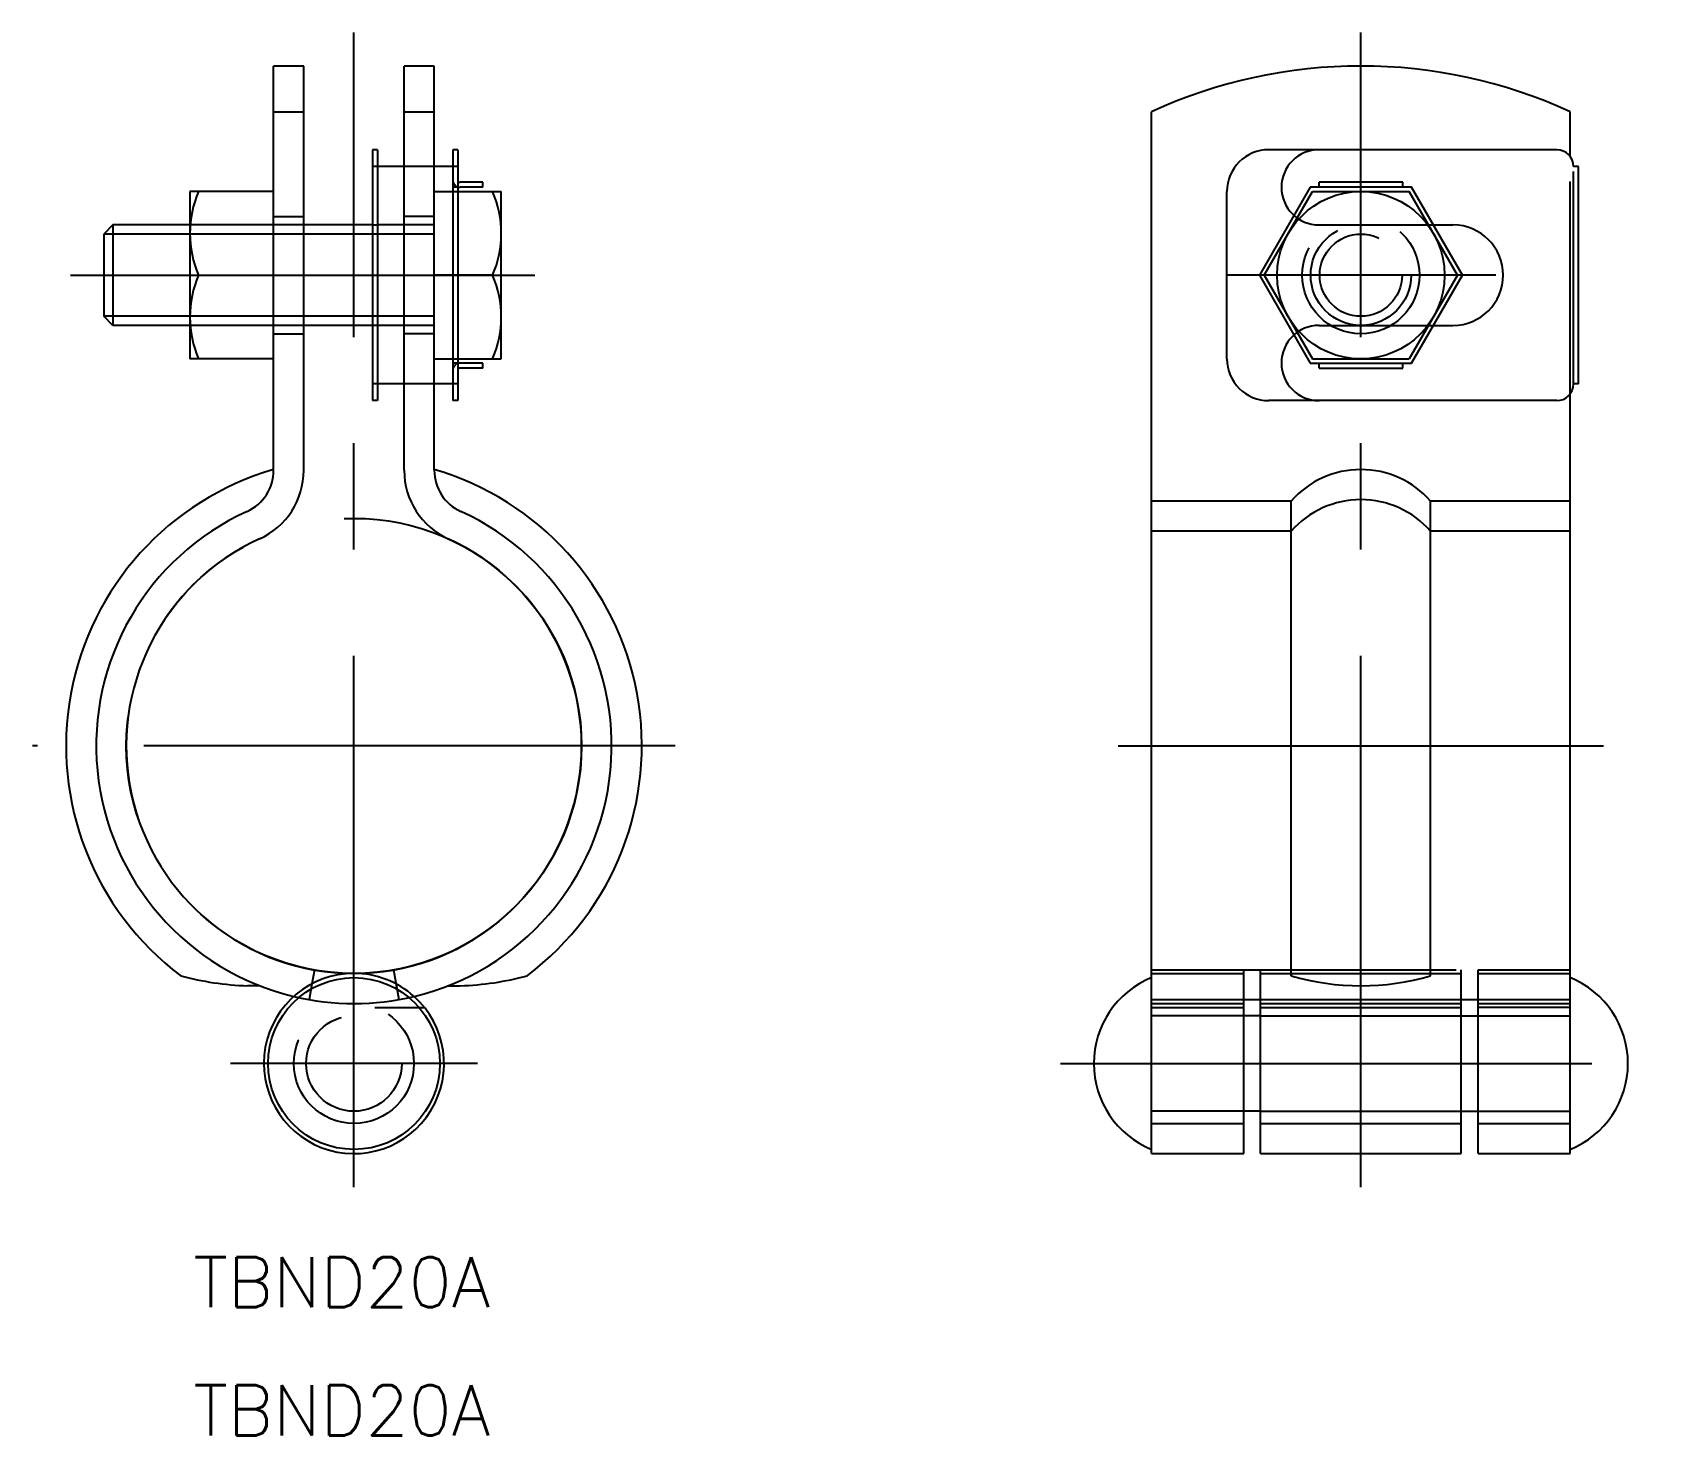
# Model space of a CAD drawing. Extents: x -19.2 to 78.1, y -41.2 to 42.6.
import ezdxf

# ---------------------------------------------------------------- set-up
doc = ezdxf.new("R2010")
doc.units = 0
for name, pattern in [('CENTER', [50.8, 31.75, -6.35, 6.35, -6.35]), ('DASHED', [19.05, 12.7, -6.35]), ('PHANTOM', [63.5, 31.75, -6.35, 6.35, -6.35, 6.35, -6.35])]:
    doc.linetypes.add(name, pattern=pattern)
doc.layers.get('0').update_dxf_attribs({"linetype": 'CONTINUOUS'})
doc.layers.add('CENTER', color=1, linetype='CENTER')
doc.styles.get("Standard").update_dxf_attribs({"font": 'txt.shx', "height": 3, "bigfont": 'bigfont.shx'})

msp = doc.modelspace()

# ---------------------------------------------------------------- linework, layer by layer
at = {"color": 7, "linetype": 'CONTINUOUS'}
for p, q in [((-4.8, 16.473), (-4.8, 40.633)), ((-3, 40.633), (-4.8, 40.633)), ((-3, 16.473), (-3, 40.633)), ((3, 16.473), (3, 40.633)), ((4.8, 40.633), (3, 40.633)), ((4.8, 16.473), (4.8, 40.633)), ((-4.8, 37.905), (-3, 37.905)), ((3, 37.905), (4.8, 37.905)), ((47.661, -24.367), (47.661, 37.905)), ((72.661, 35.233), (72.661, 37.905)), ((1.1, 35.633), (1.1, 31.133)), ((1.4, 35.633), (1.1, 35.633)), ((1.4, 35.633), (1.4, 31.133)), ((5.9, 35.633), (5.9, 20.633)), ((6.2, 35.633), (5.9, 35.633)), ((6.2, 35.633), (6.2, 20.633)), ((71.861, 35.633), (54.661, 35.633)), ((3, 34.633), (1.4, 34.633)), ((5.9, 34.633), (4.8, 34.633)), ((73.161, 34.633), (72.861, 34.633)), ((73.161, 21.633), (73.161, 34.633)), ((-9.8, 33.133), (-9.8, 23.133)), ((-4.8, 33.133), (-9.8, 33.133)), ((4.8, 33.133), (5.9, 33.133)), ((6.2, 33.133), (8.8, 33.133)), ((7.7, 33.683), (6.35, 33.683)), ((7.7, 33.383), (6.35, 33.383)), ((7.7, 33.383), (7.7, 33.683)), ((8.8, 23.133), (8.8, 33.133)), ((52.161, 23.133), (52.161, 33.133)), ((57.13, 33.383), (54.099, 28.133)), ((54.388, 28.133), (57.275, 33.133)), ((63.193, 33.383), (57.13, 33.383)), ((57.275, 33.133), (63.048, 33.133)), ((62.661, 33.683), (57.661, 33.683)), ((57.661, 33.383), (57.661, 33.683)), ((62.661, 33.383), (62.661, 33.683)), ((65.935, 28.133), (63.048, 33.133)), ((66.224, 28.133), (63.193, 33.383)), ((-14.396, 31.133), (-14.938, 30.591)), ((-14.938, 30.591), (-14.938, 25.674)), ((-9.8, 31.133), (-14.396, 31.133)), ((-14.396, 31.133), (-14.396, 25.133)), ((1.1, 31.133), (-3, 31.133)), ((1.1, 31.133), (1.4, 31.133)), ((3, 31.133), (1.4, 31.133)), ((-9.287, 28.133), (-4.8, 28.133)), ((5.9, 28.133), (4.8, 28.133)), ((8.287, 28.133), (6.2, 28.133)), ((54.099, 28.133), (57.13, 22.883)), ((54.388, 28.133), (57.275, 23.133)), ((65.935, 28.133), (63.048, 23.133)), ((63.193, 22.883), (66.224, 28.133)), ((-14.396, 25.133), (-14.938, 25.674)), ((-9.8, 25.133), (-14.396, 25.133)), ((1.1, 25.133), (-3, 25.133)), ((1.1, 25.133), (1.1, 20.633)), ((1.4, 25.133), (1.1, 25.133)), ((1.4, 25.133), (1.4, 20.633)), ((3, 25.133), (1.4, 25.133)), ((-4.8, 23.133), (-9.8, 23.133)), ((4.8, 23.133), (5.9, 23.133)), ((6.2, 23.133), (8.8, 23.133)), ((7.7, 22.883), (6.35, 22.883)), ((7.7, 22.583), (6.35, 22.583)), ((7.7, 22.583), (7.7, 22.883)), ((57.13, 22.883), (63.193, 22.883)), ((57.275, 23.133), (63.048, 23.133)), ((57.661, 22.583), (57.661, 22.883)), ((57.661, 22.583), (62.661, 22.583)), ((62.661, 22.583), (62.661, 22.883)), ((3, 21.633), (1.4, 21.633)), ((5.9, 21.633), (4.8, 21.633)), ((73.161, 21.633), (72.861, 21.633)), ((1.4, 20.633), (1.1, 20.633)), ((6.2, 20.633), (5.9, 20.633)), ((71.861, 20.633), (54.661, 20.633)), ((72.661, -24.367), (72.661, 21.033)), ((55.995, 14.633), (47.661, 14.633)), ((55.995, -13.737), (55.995, 14.633)), ((64.328, -13.737), (64.328, 14.633)), ((72.661, 14.633), (64.328, 14.633)), ((-2.362, -13.393), (-2.507, -14.219)), ((-5.619, -14.338), (-6.354, -14.338)), ((5.619, -14.338), (6.354, -14.338)), ((53.161, -15.166), (67.161, -15.166)), ((53.161, -24.367), (53.161, -15.166)), ((54.161, -24.367), (54.161, -15.166)), ((66.161, -24.367), (66.161, -15.166)), ((67.161, -24.367), (67.161, -15.166)), ((3.886, -15.629), (4.211, -15.629)), ((47.661, -15.629), (53.161, -15.629)), ((54.161, -16.129), (53.161, -16.129)), ((66.161, -16.129), (67.161, -16.129)), ((72.661, -15.629), (67.161, -15.629)), ((54.161, -21.839), (53.161, -21.839)), ((66.161, -21.839), (67.161, -21.839)), ((47.661, -24.367), (53.161, -24.367)), ((54.161, -24.367), (66.161, -24.367)), ((67.161, -24.367), (72.661, -24.367))]:
    msp.add_line(p, q, dxfattribs=at)
at = {"color": 3, "linetype": 'DASHED'}
for p, q in [((72.661, 21.033), (72.661, 35.233)), ((1.4, 34.633), (1.1, 34.633)), ((4.8, 34.633), (3, 34.633)), ((6.2, 34.633), (5.9, 34.633)), ((72.861, 21.633), (72.861, 34.633)), ((6.2, 33.383), (5.9, 33.383)), ((5.9, 33.133), (6.2, 33.133)), ((-4.8, 31.633), (-3, 31.633)), ((4.8, 31.633), (3, 31.633)), ((-3, 31.133), (-9.8, 31.133)), ((-3, 30.591), (-9.8, 30.591)), ((1.1, 31.133), (1.1, 25.133)), ((1.4, 31.133), (1.4, 25.133)), ((4.8, 31.133), (3, 31.133)), ((4.8, 30.591), (3, 30.591)), ((57.661, 31.133), (65.661, 31.133)), ((6.2, 28.133), (5.9, 28.133)), ((6.2, 28.133), (5.9, 28.133)), ((-3, 25.674), (-9.8, 25.674)), ((4.8, 25.674), (3, 25.674)), ((-3, 25.133), (-9.8, 25.133)), ((-4.8, 24.633), (-3, 24.633)), ((4.8, 25.133), (3, 25.133)), ((4.8, 24.633), (3, 24.633)), ((57.661, 25.133), (65.661, 25.133)), ((5.9, 23.133), (6.2, 23.133)), ((6.2, 22.883), (5.9, 22.883)), ((1.4, 21.633), (1.1, 21.633)), ((4.8, 21.633), (3, 21.633)), ((6.2, 21.633), (5.9, 21.633)), ((55.995, 12.833), (47.661, 12.833)), ((72.661, 12.833), (64.328, 12.833)), ((2.362, -13.393), (2.674, -15.166)), ((47.661, -13.393), (53.161, -13.393)), ((47.661, -13.6), (53.161, -13.6)), ((53.161, -13.393), (67.161, -13.393)), ((53.161, -15.166), (53.161, -13.393)), ((54.161, -15.166), (54.161, -13.393)), ((54.161, -13.6), (66.161, -13.6)), ((66.161, -15.166), (66.161, -13.393)), ((67.161, -15.166), (67.161, -13.393)), ((67.161, -13.393), (72.661, -13.393)), ((67.161, -13.6), (72.661, -13.6)), ((-2.507, -14.219), (-2.674, -15.166)), ((47.661, -15.166), (53.161, -15.166)), ((47.661, -15.4), (53.161, -15.4)), ((54.161, -15.4), (66.161, -15.4)), ((67.161, -15.166), (72.661, -15.166)), ((67.161, -15.4), (72.661, -15.4)), ((1.258, -15.629), (3.886, -15.629)), ((53.161, -16.129), (47.661, -16.129)), ((54.161, -15.629), (66.161, -15.629)), ((54.161, -16.129), (66.161, -16.129)), ((67.161, -16.129), (72.661, -16.129)), ((53.161, -21.839), (47.661, -21.839)), ((54.161, -21.839), (66.161, -21.839)), ((67.161, -21.839), (72.661, -21.839)), ((47.661, -22.567), (53.161, -22.567)), ((54.161, -22.567), (66.161, -22.567)), ((67.161, -22.567), (72.661, -22.567))]:
    msp.add_line(p, q, dxfattribs=at)
at = {"color": 3, "linetype": 'CONTINUOUS'}
for p, q in [((-9.8, 30.591), (-14.938, 30.591)), ((3, 30.591), (-3, 30.591)), ((-9.8, 25.674), (-14.938, 25.674)), ((3, 25.674), (-3, 25.674))]:
    msp.add_line(p, q, dxfattribs=at)
at = {"color": 7, "linetype": 'CONTINUOUS'}
for centre, radius in [((60.161, 28.133), 5), ((0, -18.984), 5.134)]:
    msp.add_circle(centre, radius, dxfattribs=at)
at = {"color": 3, "linetype": 'DASHED'}
for centre, radius in [((60.161, 28.133), 3.5), ((60.161, 28.133), 3), ((60.161, 28.133), 2.458), ((0, -18.984), 3.584), ((0, -18.984), 2.855)]:
    msp.add_circle(centre, radius, dxfattribs=at)
at = {"color": 3, "linetype": 'PHANTOM'}
msp.add_circle((0, 0), 13.6, dxfattribs=at)
at = {"color": 7, "linetype": 'CONTINUOUS'}
for centre, radius, start, end in [((60.161, 10.633), 30, 65.37568, 114.62432), ((54.661, 33.133), 2.5, 90, 180), ((71.861, 34.633), 1, 0, 90), ((-3.45, 30.633), 6.35, 156.81504, 203.18496), ((6.35, 33.833), 0.15, 180, 270), ((6.35, 33.833), 0.45, 250.52878, 270), ((2.45, 30.633), 6.35, 336.81504, 23.18496), ((-3.45, 25.633), 6.35, 156.81504, 203.18496), ((2.45, 25.633), 6.35, 336.81504, 23.18496), ((6.35, 22.433), 0.45, 90, 109.47122), ((6.35, 22.433), 0.15, 90, 180), ((54.661, 23.133), 2.5, 180, 270), ((71.861, 21.633), 1, 270, 0), ((0, 0), 17.2, 106.20469, 233), ((-7.5, 16.473), 2.7, 294.47931, 360), ((-7.5, 16.473), 4.5, 294.47931, 0), ((7.5, 16.473), 4.5, 180, 245.52069), ((0, 0), 17.2, 307, 73.79531), ((7.5, 16.473), 2.7, 180, 245.52069), ((60.161, 10.967), 5.55, 41.34291, 138.65709), ((0, 0), 15.4, 114.47931, 256.50599), ((0, 0), 15.4, 283.49401, 65.52069), ((0, 0), 13.6, 114.47931, 65.52069), ((0, -18.984), 5.384, 90, 48.12625), ((-5.724, 3.424), 17.774, 254.90972, 267.96926), ((5.724, 3.424), 17.774, 272.03074, 285.09028), ((49.745, -18.984), 5.54, 112.09481, 247.90519), ((60.161, 0.389), 14.727, 253.56487, 286.43513), ((70.577, -18.984), 5.54, 292.09481, 67.90519)]:
    msp.add_arc(centre, radius, start, end, dxfattribs=at)
at = {"color": 3, "linetype": 'DASHED'}
for centre, radius, start, end in [((57.661, 33.383), 2.25, 90, 270), ((6.35, 33.833), 0.45, 180, 250.52878), ((65.661, 28.133), 3, 270, 90), ((57.661, 22.883), 2.25, 90, 270), ((6.35, 22.433), 0.45, 109.47122, 180), ((60.161, 9.167), 5.55, 41.34291, 138.65709), ((0, -18.984), 5.384, 48.12625, 90), ((0, 0), 15.4, 256.50599, 283.49401)]:
    msp.add_arc(centre, radius, start, end, dxfattribs=at)
at = {"layer": 'CENTER', "color": 1, "linetype": 'CENTER'}
for p, q in [((0, -26.367), (0, 42.633)), ((60.161, -26.367), (60.161, 42.633)), ((-16.938, 28.133), (10.8, 28.133)), ((68.224, 28.133), (52.099, 28.133)), ((19.2, 0), (-19.2, 0)), ((45.661, 0), (74.661, 0)), ((7.384, -18.984), (-7.384, -18.984)), ((42.206, -18.984), (78.117, -18.984))]:
    msp.add_line(p, q, dxfattribs=at)

# ---------------------------------------------------------------- texts
at = {"color": 7, "linetype": 'CONTINUOUS'}
for p in [(-9.588, -33.555), (-9.588, -41.211)]:
    msp.add_text('TBND20A', height=3, dxfattribs=at).set_placement(p)

doc.saveas('drawing.dxf')
